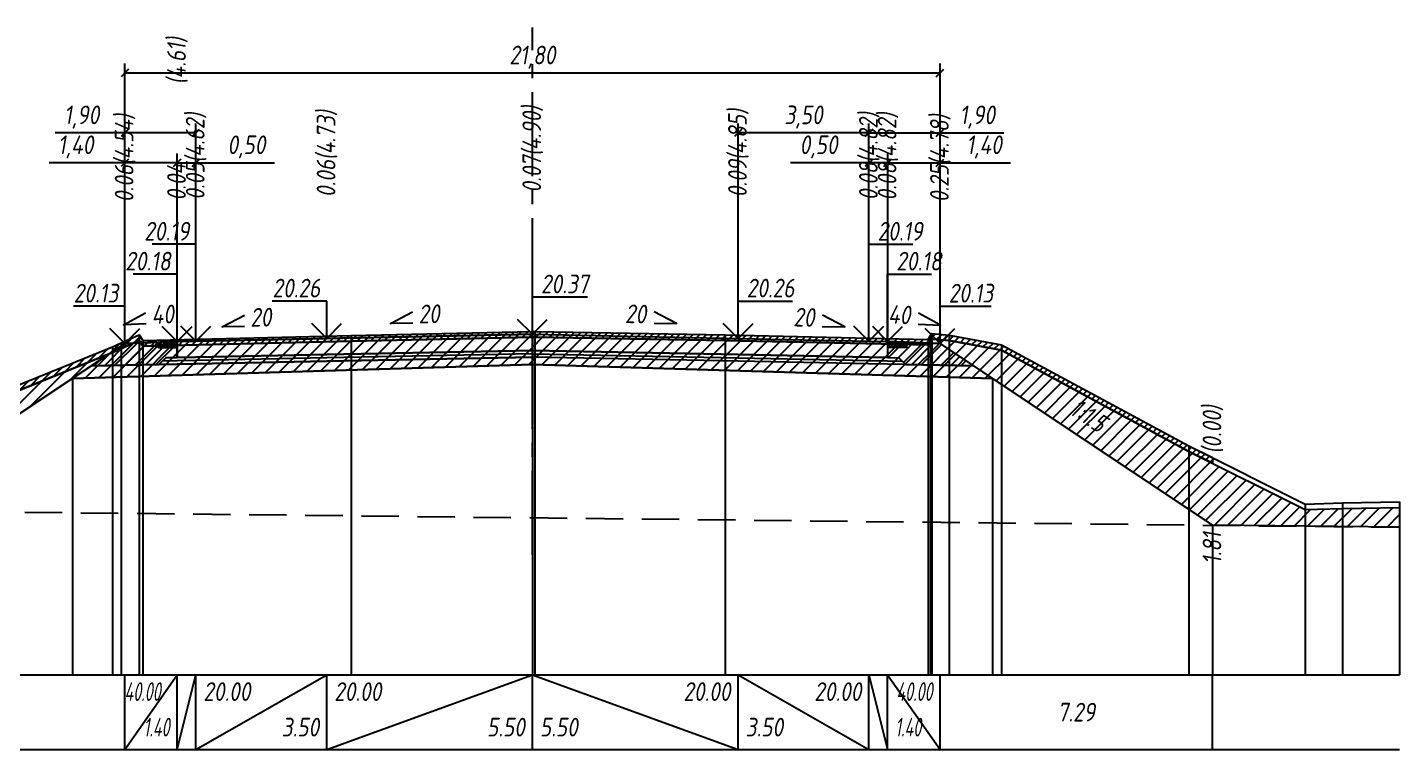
# Model space of a CAD drawing. Extents: x -717 to 1451, y -133302 to 233.
# Drawn here: x 127.4 to 310.9, y -105578 to -105481.4 of the extents above; entities that cross this region are included whole.
import ezdxf
from ezdxf.enums import TextEntityAlignment as Align

# ---------------------------------------------------------------- set-up
doc = ezdxf.new("R2010")
doc.units = 0
doc.linetypes.add('осевая2', pattern=[1.125, 0.75, -0.125, 0.125, -0.125])
doc.linetypes.add('штриховая', pattern=[0.75, 0.5, -0.25])
for name, color, linetype in [('Интерполированный поперечник', 2, 'Continuous'), ('Код_514', 1, 'Continuous'), ('Контур_0', 7, 'Continuous'), ('Контур_2521', 7, 'Continuous'), ('Контур_2564', 7, 'Continuous'), ('Контур_2660', 7, 'Continuous'), ('Контур_2665', 7, 'Continuous'), ('Контур_400', 7, 'Continuous'), ('Контур_508', 7, 'Continuous'), ('Контур_512', 7, 'Continuous'), ('Контур_513', 7, 'Continuous'), ('Контур_818', 7, 'Continuous'), ('Красный поперечник', 1, 'Continuous'), ('Объём_2501', 7, 'Continuous'), ('Объём_2564', 7, 'Continuous'), ('Объём_2650', 7, 'Continuous'), ('Объём_2660', 7, 'Continuous'), ('Объём_2661', 7, 'Continuous'), ('Объём_2665', 7, 'Continuous'), ('Объём_2666', 7, 'Continuous'), ('Объём_2667', 7, 'Continuous'), ('Объём_2668', 7, 'Continuous'), ('Объём_2669', 7, 'Continuous'), ('Объём_2675', 7, 'Continuous'), ('Ось', 1, 'осевая2'), ('Откосы', 7, 'Continuous'), ('Отметки покрытия', 7, 'Continuous'), ('Рабочие отметки', 7, 'Continuous'), ('Рабочие отметки доп.', 7, 'Continuous'), ('Таблица', 7, 'Continuous'), ('Уклоны проезжей части', 7, 'Continuous'), ('Черный поперечник', 3, 'Continuous')]:
    doc.layers.add(name, color=color, linetype=linetype)
for name, color, linetype, true_color in [('Контур_2540', 2, 'Continuous', 0xffff00), ('Контур_2560', 2, 'Continuous', 0xffff00), ('Контур_2561', 7, 'Continuous', 0xff8040), ('Контур_2562', 3, 'Continuous', 0x00ff00), ('Контур_2563', 7, 'Continuous', 0xff8000), ('Контур_2570', 7, 'Continuous', 0x80ff00), ('Контур_2736', 4, 'Continuous', 0x00ffff), ('Контур_2737', 4, 'Continuous', 0x00ffff), ('Контур_2738', 4, 'Continuous', 0x00ffff), ('Контур_2739', 4, 'Continuous', 0x00ffff), ('Контур_2741', 4, 'Continuous', 0x00ffff), ('Контур_2742', 4, 'Continuous', 0x00ffff), ('Контур_2743', 4, 'Continuous', 0x00ffff), ('Контур_2744', 7, 'Continuous', 0xa4ffff), ('Контур_2745', 7, 'Continuous', 0xa4ffff), ('Контур_2747', 4, 'Continuous', 0x00ffff), ('Контур_2748', 4, 'Continuous', 0x00ffff), ('Контур_2749', 4, 'Continuous', 0x00ffff), ('Контур_2750', 4, 'Continuous', 0x00ffff), ('Контур_2751', 4, 'Continuous', 0x00ffff), ('Контур_2752', 4, 'Continuous', 0x00ffff), ('Контур_402', 7, 'Continuous', 0xff6464), ('Контур_703', 4, 'Continuous', 0x00ffff), ('Контур_705', 4, 'Continuous', 0x00ffff), ('Контур_707', 4, 'Continuous', 0x00ffff), ('Контур_720', 131, 'Continuous', 0xaaffff), ('Объём_2500', 7, 'Continuous', 0xc0c0c0), ('Объём_2520', 7, 'Continuous', 0x80ffff), ('Объём_2540', 2, 'Continuous', 0xffff00), ('Объём_2560', 2, 'Continuous', 0xffff00), ('Объём_2561', 7, 'Continuous', 0xff8040), ('Объём_2562', 3, 'Continuous', 0x00ff00), ('Объём_2563', 7, 'Continuous', 0xff8000), ('Объём_2570', 7, 'Continuous', 0x80ff00), ('Объём_2580', 3, 'Continuous', 0x00ff00), ('Объём_2600', 7, 'Continuous', 0x808000)]:
    doc.layers.add(name, color=color, linetype=linetype, true_color=true_color)
doc.styles.get("Standard").update_dxf_attribs({"font": 'txt', "height": 2.5})
doc.styles.add('М', font='romand.shx', dxfattribs={"width": 0.8, "oblique": 10, "height": 2.5})
doc.dimstyles.new('ISO-25', dxfattribs={"dimtxt": 2.5, "dimasz": 2.5, "dimexe": 1.25, "dimexo": 0.625, "dimtad": 1, "dimtxsty": 'Standard', "dimcen": 2.5, "dimadec": 0, "dimazin": 0, "dimtfac": 1, "dimtmove": 0, "dimatfit": 3, "dimfxl": 1, "dimarcsym": 0})

# ---------------------------------------------------------------- blocks, each defined once
blk = doc.blocks.new('_Oblique')
at = {"color": 0, "linetype": 'ByBlock', "lineweight": -2}
blk.add_line((-0.5, -0.5), (0.5, 0.5), dxfattribs=at)
blk = doc.blocks.new('*D2146')
at = {"color": 0, "lineweight": -2, "transparency": 16777216}
for p, q in [((242.44, -105522.87), (242.44, -105498.29)), ((249.44, -105523.15), (249.44, -105498.29)), ((242.44, -105499.54), (249.44, -105499.54)), ((249.44, -105499.54), (258.87, -105499.54))]:
    blk.add_line(p, q, dxfattribs=at)
at = {"layer": 'Defpoints', "color": 0, "transparency": 16777216}
for p in [(249.44, -105499.54), (242.44, -105523.49), (249.44, -105523.77)]:
    blk.add_point(p, dxfattribs=at)
at = {"color": 0, "lineweight": -2, "transparency": 16777216, "rotation": 180}
blk.add_blockref('_Oblique', (242.44, -105499.54), dxfattribs=at)
at = {"color": 0, "lineweight": -2, "transparency": 16777216}
blk.add_blockref('_Oblique', (249.44, -105499.54), dxfattribs=at)
at = {"color": 0, "transparency": 16777216, "insert": (255.33, -105497.43), "char_height": 2.5, "width": 8.75, "attachment_point": 5, "style": 'М'}
blk.add_mtext('1,40', dxfattribs=at)
blk = doc.blocks.new('*D2147')
at = {"color": 0, "lineweight": -2, "transparency": 16777216}
for p, q in [((140.44, -105523.15), (140.44, -105498.29)), ((147.44, -105522.87), (147.44, -105498.29)), ((140.44, -105499.54), (130.34, -105499.54)), ((147.44, -105499.54), (140.44, -105499.54))]:
    blk.add_line(p, q, dxfattribs=at)
at = {"layer": 'Defpoints', "color": 0, "transparency": 16777216}
for p in [(147.44, -105499.54), (140.44, -105523.77), (147.44, -105523.49)]:
    blk.add_point(p, dxfattribs=at)
at = {"color": 0, "lineweight": -2, "transparency": 16777216, "rotation": 180}
blk.add_blockref('_Oblique', (140.44, -105499.54), dxfattribs=at)
at = {"color": 0, "lineweight": -2, "transparency": 16777216}
blk.add_blockref('_Oblique', (147.44, -105499.54), dxfattribs=at)
at = {"color": 0, "transparency": 16777216, "insert": (133.88, -105497.43), "char_height": 2.5, "width": 8.75, "attachment_point": 5, "style": 'М'}
blk.add_mtext('1,40', dxfattribs=at)
blk = doc.blocks.new('*D2148')
at = {"color": 0, "lineweight": -2, "transparency": 16777216}
for p, q in [((239.94, -105522.82), (239.94, -105498.29)), ((242.44, -105522.87), (242.44, -105498.29)), ((239.94, -105499.54), (229.45, -105499.54)), ((242.44, -105499.54), (239.94, -105499.54))]:
    blk.add_line(p, q, dxfattribs=at)
at = {"layer": 'Defpoints', "color": 0, "transparency": 16777216}
for p in [(242.44, -105499.54), (239.94, -105523.44), (242.44, -105523.49)]:
    blk.add_point(p, dxfattribs=at)
at = {"color": 0, "lineweight": -2, "transparency": 16777216, "rotation": 180}
blk.add_blockref('_Oblique', (239.94, -105499.54), dxfattribs=at)
at = {"color": 0, "lineweight": -2, "transparency": 16777216}
blk.add_blockref('_Oblique', (242.44, -105499.54), dxfattribs=at)
at = {"color": 0, "transparency": 16777216, "insert": (233.21, -105497.43), "char_height": 2.5, "width": 9.1667, "attachment_point": 5, "style": 'М'}
blk.add_mtext('0,50', dxfattribs=at)
blk = doc.blocks.new('*D2149')
at = {"color": 0, "lineweight": -2, "transparency": 16777216}
for p, q in [((147.44, -105522.87), (147.44, -105498.29)), ((149.94, -105522.82), (149.94, -105498.29)), ((147.44, -105499.54), (149.94, -105499.54)), ((149.94, -105499.54), (160.47, -105499.54))]:
    blk.add_line(p, q, dxfattribs=at)
at = {"layer": 'Defpoints', "color": 0, "transparency": 16777216}
for p in [(149.94, -105499.54), (147.44, -105523.49), (149.94, -105523.44)]:
    blk.add_point(p, dxfattribs=at)
at = {"color": 0, "lineweight": -2, "transparency": 16777216, "rotation": 180}
blk.add_blockref('_Oblique', (147.44, -105499.54), dxfattribs=at)
at = {"color": 0, "lineweight": -2, "transparency": 16777216}
blk.add_blockref('_Oblique', (149.94, -105499.54), dxfattribs=at)
at = {"color": 0, "transparency": 16777216, "insert": (156.71, -105497.43), "char_height": 2.5, "width": 9.1667, "attachment_point": 5, "style": 'М'}
blk.add_mtext('0,50', dxfattribs=at)
blk = doc.blocks.new('*D2150')
at = {"color": 0, "lineweight": -2, "transparency": 16777216}
for p, q in [((222.44, -105522.47), (222.44, -105494.29)), ((239.94, -105522.82), (239.94, -105494.29)), ((239.94, -105495.54), (222.44, -105495.54))]:
    blk.add_line(p, q, dxfattribs=at)
at = {"layer": 'Defpoints', "color": 0, "transparency": 16777216}
for p in [(222.44, -105495.54), (222.44, -105523.09), (239.94, -105523.44)]:
    blk.add_point(p, dxfattribs=at)
at = {"color": 0, "lineweight": -2, "transparency": 16777216, "rotation": 180}
blk.add_blockref('_Oblique', (222.44, -105495.54), dxfattribs=at)
at = {"color": 0, "lineweight": -2, "transparency": 16777216}
blk.add_blockref('_Oblique', (239.94, -105495.54), dxfattribs=at)
at = {"color": 0, "transparency": 16777216, "insert": (231.19, -105493.43), "char_height": 2.5, "width": 9.5833, "attachment_point": 5, "style": 'М'}
blk.add_mtext('3,50', dxfattribs=at)
blk = doc.blocks.new('*D2151')
at = {"color": 0, "lineweight": -2, "transparency": 16777216}
for p, q in [((239.94, -105522.82), (239.94, -105494.29)), ((249.44, -105523.15), (249.44, -105494.29)), ((239.94, -105495.54), (249.44, -105495.54)), ((249.44, -105495.54), (257.97, -105495.54))]:
    blk.add_line(p, q, dxfattribs=at)
at = {"layer": 'Defpoints', "color": 0, "transparency": 16777216}
for p in [(239.94, -105495.54), (239.94, -105523.44), (249.44, -105523.77)]:
    blk.add_point(p, dxfattribs=at)
at = {"color": 0, "lineweight": -2, "transparency": 16777216, "rotation": 180}
blk.add_blockref('_Oblique', (239.94, -105495.54), dxfattribs=at)
at = {"color": 0, "lineweight": -2, "transparency": 16777216}
blk.add_blockref('_Oblique', (249.44, -105495.54), dxfattribs=at)
at = {"color": 0, "transparency": 16777216, "insert": (254.43, -105493.43), "char_height": 2.5, "width": 8.75, "attachment_point": 5, "style": 'М'}
blk.add_mtext('1,90', dxfattribs=at)
blk = doc.blocks.new('*D2152')
at = {"color": 0, "lineweight": -2, "transparency": 16777216}
for p, q in [((140.44, -105523.15), (140.44, -105494.29)), ((149.94, -105522.82), (149.94, -105494.29)), ((140.44, -105495.54), (131.14, -105495.54)), ((149.94, -105495.54), (140.44, -105495.54))]:
    blk.add_line(p, q, dxfattribs=at)
at = {"layer": 'Defpoints', "color": 0, "transparency": 16777216}
for p in [(149.94, -105495.54), (140.44, -105523.77), (149.94, -105523.44)]:
    blk.add_point(p, dxfattribs=at)
at = {"color": 0, "lineweight": -2, "transparency": 16777216, "rotation": 180}
blk.add_blockref('_Oblique', (140.44, -105495.54), dxfattribs=at)
at = {"color": 0, "lineweight": -2, "transparency": 16777216}
blk.add_blockref('_Oblique', (149.94, -105495.54), dxfattribs=at)
at = {"color": 0, "transparency": 16777216, "insert": (134.68, -105493.43), "char_height": 2.5, "width": 8.75, "attachment_point": 5, "style": 'М'}
blk.add_mtext('1,90', dxfattribs=at)
blk = doc.blocks.new('*D2153')
at = {"color": 0, "lineweight": -2, "transparency": 16777216}
for p, q in [((140.44, -105523.15), (140.44, -105486.29)), ((249.44, -105523.15), (249.44, -105486.29)), ((140.44, -105487.54), (249.44, -105487.54))]:
    blk.add_line(p, q, dxfattribs=at)
at = {"layer": 'Defpoints', "color": 0, "transparency": 16777216}
for p in [(249.44, -105487.54), (140.44, -105523.77), (249.44, -105523.77)]:
    blk.add_point(p, dxfattribs=at)
at = {"color": 0, "lineweight": -2, "transparency": 16777216, "rotation": 180}
blk.add_blockref('_Oblique', (140.44, -105487.54), dxfattribs=at)
at = {"color": 0, "lineweight": -2, "transparency": 16777216}
blk.add_blockref('_Oblique', (249.44, -105487.54), dxfattribs=at)
at = {"color": 0, "transparency": 16777216, "insert": (194.94, -105485.43), "char_height": 2.5, "width": 11.25, "attachment_point": 5, "style": 'М'}
blk.add_mtext('21,80', dxfattribs=at)

msp = doc.modelspace()

# ---------------------------------------------------------------- hatches: boundary and pattern name
h = msp.add_hatch()
h.set_pattern_fill('ANSI37', color=256, scale=0.1)
h.set_pattern_definition([(45, (146.18697, -105523.72797), (-0.22451, 0.22451), []), (135, (146.18697, -105523.72797), (-0.22451, -0.22451), [])])
h.paths.add_polyline_path([(144.937, -105523.528), (144.937, -105524.231), (147.437, -105524.231), (147.437, -105523.428), (146.187, -105523.728)])
h = msp.add_hatch()
h.set_pattern_fill('ANSI37', color=256, scale=0.1)
h.set_pattern_definition([(45, (243.687, -105523.67793), (-0.22451, 0.22451), []), (135, (243.687, -105523.67793), (-0.22451, -0.22451), [])])
h.paths.add_polyline_path([(242.437, -105523.428), (242.437, -105524.181), (244.942, -105524.181), (244.937, -105523.528), (243.687, -105523.678)])
at = {"layer": 'Объём_2563'}
h = msp.add_hatch(dxfattribs=at)
h.set_pattern_fill('ANSI31', color=256, scale=0.3)
h.paths.add_polyline_path([(145.937, -105525.608), (147.437, -105525.578), (147.437, -105524.231), (144.937, -105524.231), (144.937, -105523.528), (140.437, -105523.708), (135.937, -105526.708), (145.019, -105526.526)])
h = msp.add_hatch(dxfattribs=at)
h.set_pattern_fill('ANSI31', color=256, scale=0.3)
h.paths.add_polyline_path([(243.937, -105525.608), (244.855, -105526.526), (253.937, -105526.708), (249.437, -105523.708), (244.937, -105523.528), (244.942, -105524.181), (242.437, -105524.181), (242.437, -105525.578)])
at = {"layer": 'Объём_2570'}
h = msp.add_hatch(dxfattribs=at)
h.set_pattern_fill('ANSI31', color=256, scale=0.2)
h.paths.add_polyline_path([(194.937, -105522.857), (170.703, -105523.382), (142.855, -105524.071), (142.355, -105523.321), (138.786, -105524.894), (123.705, -105531.01), (105, -105541.272), (105, -105540.522), (123.705, -105530.26), (138.786, -105524.144), (142.355, -105522.571), (142.855, -105523.321), (170.703, -105522.632), (194.937, -105522.107)])
h = msp.add_hatch(dxfattribs=at)
h.set_pattern_fill('ANSI31', color=256, scale=0.2)
h.paths.add_polyline_path([(285.875, -105539.722), (282.697, -105538.128), (257.645, -105524.614), (250.643, -105523.322), (248.348, -105523.135), (247.848, -105523.902), (220.726, -105523.316), (195.279, -105522.85), (194.937, -105522.857), (194.937, -105522.107), (195.279, -105522.1), (220.726, -105522.566), (247.848, -105523.152), (248.348, -105522.385), (250.643, -105522.572), (257.645, -105523.864), (282.697, -105537.378), (285.875, -105538.972)])
at = {"layer": 'Объём_2600'}
h = msp.add_hatch(dxfattribs=at)
h.set_pattern_fill('ANSI31', color=6, scale=0.4)
h.paths.add_polyline_path([(133.44, -105528.373), (106.96, -105546.026), (99.423, -105545.943), (100.454, -105544.315), (101.372, -105543.263), (123.705, -105531.01), (138.786, -105524.894), (142.355, -105523.321), (142.855, -105524.071), (170.703, -105523.382), (194.937, -105522.857), (194.937, -105526.528)])
h = msp.add_hatch(dxfattribs=at)
h.set_pattern_fill('ANSI31', color=6, scale=0.4)
h.paths.add_polyline_path([(310.875, -105548.276), (285.875, -105548), (256.434, -105528.373), (194.937, -105526.528), (194.937, -105522.857), (195.279, -105522.85), (220.726, -105523.316), (247.848, -105523.902), (248.348, -105523.135), (250.643, -105523.322), (257.645, -105524.614), (282.697, -105538.128), (298.244, -105545.924), (303.251, -105545.781), (310.875, -105545.627)])

# ---------------------------------------------------------------- linework, layer by layer
for points in [[(144.937, -105523.528), (144.937, -105524.231), (147.437, -105524.231), (147.437, -105523.428), (146.187, -105523.728), (144.937, -105523.528)], [(242.437, -105523.428), (242.437, -105524.181), (244.942, -105524.181), (244.937, -105523.528), (243.687, -105523.678), (242.437, -105523.428)]]:
    msp.add_lwpolyline(points)
at = {"layer": 'Интерполированный поперечник', "linetype": 'штриховая', "ltscale": 10, "flags": 128}
msp.add_lwpolyline([(97.084, -105545.917), (310.875, -105548.276)], dxfattribs=at)
at = {"layer": 'Код_514'}
for p, q in [((140.437, -105578), (140.437, -105568)), ((140.437, -105578), (147.437, -105568)), ((147.437, -105578), (147.437, -105568)), ((147.437, -105578), (149.937, -105568)), ((149.937, -105578), (149.937, -105568)), ((149.937, -105578), (167.437, -105568)), ((167.437, -105578), (167.437, -105568)), ((167.437, -105578), (194.937, -105568)), ((194.937, -105578), (194.937, -105568)), ((194.937, -105568), (222.437, -105578)), ((222.437, -105578), (222.437, -105568)), ((222.437, -105568), (239.937, -105578)), ((239.937, -105578), (239.937, -105568)), ((239.937, -105568), (242.437, -105578)), ((242.437, -105578), (242.437, -105568)), ((242.437, -105568), (249.437, -105578)), ((249.437, -105578), (249.437, -105568)), ((285.875, -105578), (285.875, -105568))]:
    msp.add_line(p, q, dxfattribs=at)
at = {"layer": 'Контур_0', "flags": 128}
for points in [[(140.437, -105523.708), (106.96, -105546.026), (106.96, -105546.026), (106.96, -105546.026), (106.96, -105546.026), (106.96, -105546.026), (106.96, -105546.026), (106.96, -105546.026), (106.96, -105546.026), (106.96, -105546.026), (106.96, -105546.026), (106.96, -105546.026), (106.96, -105546.026), (106.96, -105546.026), (106.96, -105546.026), (105.996, -105546.668)], [(140.437, -105523.708), (106.96, -105546.026)], [(140.437, -105523.708), (140.437, -105523.708)], [(194.937, -105522.478), (167.437, -105523.028), (149.937, -105523.378), (149.937, -105523.378), (149.937, -105523.378), (149.937, -105523.378), (149.937, -105523.378), (147.437, -105523.428), (147.437, -105525.578), (149.937, -105525.528), (149.937, -105525.528), (149.937, -105525.528), (149.937, -105525.528), (149.937, -105525.528), (149.937, -105525.528), (167.437, -105525.178), (194.937, -105524.628), (194.937, -105522.478)], [(194.937, -105522.478), (222.437, -105523.028), (239.937, -105523.378), (239.937, -105523.378), (239.937, -105523.378), (239.937, -105523.378), (239.937, -105523.378), (239.937, -105523.378), (242.437, -105523.428), (242.437, -105525.578), (239.937, -105525.528), (239.937, -105525.528), (239.937, -105525.528), (239.937, -105525.528), (239.937, -105525.528), (239.937, -105525.528), (222.437, -105525.178), (194.937, -105524.628), (194.937, -105522.478)], [(249.437, -105523.708), (249.437, -105523.708)], [(249.437, -105523.708), (285.875, -105548), (285.875, -105548), (285.875, -105548), (285.875, -105548), (285.875, -105548), (285.875, -105548), (285.875, -105548), (285.875, -105548), (285.875, -105548), (285.875, -105548), (285.875, -105548), (285.875, -105548), (285.875, -105548), (285.875, -105548), (285.875, -105548)], [(249.437, -105523.708), (285.875, -105548), (285.875, -105548), (285.875, -105548), (285.875, -105548), (285.875, -105548), (285.875, -105548), (285.875, -105548), (285.875, -105548), (285.875, -105548), (285.875, -105548), (285.875, -105548), (285.875, -105548), (285.875, -105548), (285.875, -105548), (285.875, -105548), (285.875, -105548), (285.875, -105548), (285.875, -105548), (285.875, -105548), (285.875, -105548), (285.875, -105548), (285.875, -105548), (285.875, -105548), (285.875, -105548), (285.875, -105548), (285.875, -105548), (285.875, -105548), (285.875, -105548), (285.875, -105548)], [(135.937, -105526.708), (145.019, -105526.526), (145.937, -105525.608), (147.437, -105525.578)], [(194.937, -105524.628), (167.437, -105525.178), (149.937, -105525.528), (149.937, -105525.528), (149.937, -105525.528), (149.937, -105525.528), (149.937, -105525.528), (149.937, -105525.528), (147.437, -105525.578), (145.937, -105525.608), (145.019, -105526.526), (147.437, -105526.478), (149.937, -105526.428), (149.937, -105526.428), (149.937, -105526.428), (149.937, -105526.428), (149.937, -105526.428), (149.937, -105526.428), (167.437, -105526.078), (194.937, -105525.528), (194.937, -105524.628)], [(194.937, -105524.628), (222.437, -105525.178), (239.937, -105525.528), (239.937, -105525.528), (239.937, -105525.528), (239.937, -105525.528), (239.937, -105525.528), (239.937, -105525.528), (242.437, -105525.578), (243.937, -105525.608), (244.855, -105526.526), (242.437, -105526.478), (239.937, -105526.428), (239.937, -105526.428), (239.937, -105526.428), (239.937, -105526.428), (239.937, -105526.428), (239.937, -105526.428), (222.437, -105526.078), (194.937, -105525.528), (194.937, -105524.628)], [(242.437, -105525.578), (243.937, -105525.608), (244.855, -105526.526), (253.937, -105526.708)]]:
    msp.add_lwpolyline(points, dxfattribs=at)
at = {"layer": 'Контур_2521', "color": 250, "flags": 128}
for points in [[(194.937, -105525.078), (167.437, -105525.628), (149.937, -105525.978), (149.937, -105525.978), (149.937, -105525.978), (149.937, -105525.978), (149.937, -105525.978), (149.937, -105525.978), (147.437, -105526.028), (145.478, -105526.067)], [(194.937, -105525.078), (222.437, -105525.628), (239.937, -105525.978), (239.937, -105525.978), (239.937, -105525.978), (239.937, -105525.978), (239.937, -105525.978), (239.937, -105525.978), (242.437, -105526.028), (244.396, -105526.067)]]:
    msp.add_lwpolyline(points, dxfattribs=at)
at = {"layer": 'Контур_2540', "flags": 128}
for points in [[(167.437, -105526.078), (149.937, -105526.428), (147.437, -105526.478), (145.019, -105526.526), (135.937, -105526.708), (133.44, -105528.373), (194.937, -105526.528), (194.937, -105525.528), (167.437, -105526.078)], [(194.937, -105526.528), (256.434, -105528.373), (253.937, -105526.708), (244.855, -105526.526), (242.437, -105526.478), (239.937, -105526.428), (222.437, -105526.078), (194.937, -105525.528), (194.937, -105526.528)]]:
    msp.add_lwpolyline(points, dxfattribs=at)
at = {"layer": 'Контур_2560', "flags": 128}
for points in [[(140.437, -105523.708), (140.437, -105523.708), (140.437, -105523.708), (147.437, -105523.428)], [(242.437, -105523.428), (249.437, -105523.708), (249.437, -105523.708), (249.437, -105523.708)]]:
    msp.add_lwpolyline(points, dxfattribs=at)
at = {"layer": 'Контур_2561', "flags": 128}
for points in [[(147.437, -105523.428), (147.437, -105523.428), (140.437, -105523.708), (140.437, -105523.708), (147.437, -105523.428)], [(242.437, -105523.428), (242.437, -105523.428), (249.437, -105523.708), (249.437, -105523.708), (242.437, -105523.428)]]:
    msp.add_lwpolyline(points, dxfattribs=at)
at = {"layer": 'Контур_2562', "flags": 128}
for points in [[(140.437, -105523.708), (140.437, -105523.708), (140.437, -105523.708), (140.437, -105523.708), (140.437, -105523.708)], [(249.437, -105523.708), (249.437, -105523.708), (249.437, -105523.708), (249.437, -105523.708), (249.437, -105523.708)]]:
    msp.add_lwpolyline(points, dxfattribs=at)
at = {"layer": 'Контур_2563', "flags": 128}
for points in [[(145.937, -105525.608), (147.437, -105525.578), (147.437, -105523.428), (140.437, -105523.708), (135.937, -105526.708), (145.019, -105526.526), (145.937, -105525.608)], [(243.937, -105525.608), (244.855, -105526.526), (253.937, -105526.708), (249.437, -105523.708), (242.437, -105523.428), (242.437, -105525.578), (243.937, -105525.608)]]:
    msp.add_lwpolyline(points, dxfattribs=at)
at = {"layer": 'Контур_2564', "flags": 128}
for points in [[(140.437, -105523.708), (147.437, -105523.428)], [(242.437, -105523.428), (249.437, -105523.708)]]:
    msp.add_lwpolyline(points, dxfattribs=at)
at = {"layer": 'Контур_2570', "flags": 128}
msp.add_lwpolyline([(123.705, -105531.01), (138.786, -105524.894), (139.973, -105524.366), (142.355, -105523.321), (142.855, -105524.071), (170.703, -105523.382), (194.937, -105522.857), (195.279, -105522.85), (220.726, -105523.316), (247.848, -105523.902), (248.177, -105523.391), (248.348, -105523.135), (250.643, -105523.322), (257.645, -105524.614), (282.697, -105538.128), (298.244, -105545.924), (298.244, -105545.924), (303.251, -105545.781), (310.875, -105545.646)], dxfattribs=at)
at = {"layer": 'Контур_2660', "flags": 128}
for points in [[(133.44, -105528.373), (194.937, -105526.528)], [(194.937, -105526.528), (256.434, -105528.373)]]:
    msp.add_lwpolyline(points, dxfattribs=at)
at = {"layer": 'Контур_2665', "flags": 128}
for points in [[(140.437, -105523.708), (140.437, -105523.708)], [(249.437, -105523.708), (249.437, -105523.708)]]:
    msp.add_lwpolyline(points, dxfattribs=at)
at = {"layer": 'Контур_2736', "flags": 128}
for points in [[(140.437, -105523.708), (106.96, -105546.026)], [(249.437, -105523.708), (285.875, -105548)]]:
    msp.add_lwpolyline(points, dxfattribs=at)
at = {"layer": 'Контур_2737', "flags": 128}
msp.add_lwpolyline([(285.875, -105548), (285.875, -105548)], dxfattribs=at)
at = {"layer": 'Контур_2738', "flags": 128}
msp.add_lwpolyline([(285.875, -105548), (285.875, -105548)], dxfattribs=at)
at = {"layer": 'Контур_2739', "flags": 128}
msp.add_lwpolyline([(285.875, -105548), (285.875, -105548)], dxfattribs=at)
at = {"layer": 'Контур_2741', "flags": 128}
msp.add_lwpolyline([(285.875, -105548), (285.875, -105548)], dxfattribs=at)
at = {"layer": 'Контур_2742', "flags": 128}
msp.add_lwpolyline([(285.875, -105548), (285.875, -105548)], dxfattribs=at)
at = {"layer": 'Контур_2743', "flags": 128}
msp.add_lwpolyline([(285.875, -105548), (285.875, -105548)], dxfattribs=at)
at = {"layer": 'Контур_2744', "flags": 128}
msp.add_lwpolyline([(285.875, -105548), (285.875, -105548)], dxfattribs=at)
msp.add_lwpolyline([(285.875, -105548), (285.875, -105548)], dxfattribs=at)
msp.add_lwpolyline([(285.875, -105548), (285.875, -105548)], dxfattribs=at)
msp.add_lwpolyline([(285.875, -105548), (285.875, -105548)], dxfattribs=at)
msp.add_lwpolyline([(285.875, -105548), (285.875, -105548)], dxfattribs=at)
msp.add_lwpolyline([(285.875, -105548), (285.875, -105548)], dxfattribs=at)
at = {"layer": 'Контур_2745', "flags": 128}
msp.add_lwpolyline([(285.875, -105548), (285.875, -105548)], dxfattribs=at)
msp.add_lwpolyline([(285.875, -105548), (285.875, -105548)], dxfattribs=at)
msp.add_lwpolyline([(285.875, -105548), (285.875, -105548)], dxfattribs=at)
msp.add_lwpolyline([(285.875, -105548), (285.875, -105548)], dxfattribs=at)
msp.add_lwpolyline([(285.875, -105548), (285.875, -105548)], dxfattribs=at)
msp.add_lwpolyline([(285.875, -105548), (285.875, -105548)], dxfattribs=at)
at = {"layer": 'Контур_2747', "flags": 128}
msp.add_lwpolyline([(285.875, -105548), (285.875, -105548)], dxfattribs=at)
at = {"layer": 'Контур_2748', "flags": 128}
msp.add_lwpolyline([(285.875, -105548), (285.875, -105548)], dxfattribs=at)
at = {"layer": 'Контур_2749', "flags": 128}
msp.add_lwpolyline([(285.875, -105548), (285.875, -105548)], dxfattribs=at)
at = {"layer": 'Контур_2750', "flags": 128}
msp.add_lwpolyline([(285.875, -105548), (285.875, -105548)], dxfattribs=at)
at = {"layer": 'Контур_2751', "flags": 128}
msp.add_lwpolyline([(285.875, -105548), (285.875, -105548)], dxfattribs=at)
at = {"layer": 'Контур_2752', "flags": 128}
msp.add_lwpolyline([(285.875, -105548), (285.875, -105548)], dxfattribs=at)
at = {"layer": 'Контур_400', "flags": 128}
for points in [[(147.437, -105523.428), (149.937, -105523.378), (149.937, -105523.378), (149.937, -105523.378), (149.937, -105523.378), (149.937, -105523.378), (149.937, -105523.378), (167.437, -105523.028), (194.937, -105522.478)], [(194.937, -105522.478), (222.437, -105523.028), (239.937, -105523.378), (239.937, -105523.378), (239.937, -105523.378), (239.937, -105523.378), (239.937, -105523.378), (239.937, -105523.378), (242.437, -105523.428)]]:
    msp.add_lwpolyline(points, dxfattribs=at)
at = {"layer": 'Контур_402', "flags": 128}
msp.add_lwpolyline([(133.44, -105528.373), (194.937, -105526.528), (256.434, -105528.373)], dxfattribs=at)
at = {"layer": 'Контур_508', "flags": 128}
msp.add_lwpolyline([(105, -105547.206), (105.996, -105547.87), (106.96, -105547.228), (106.96, -105546.026), (133.44, -105528.373), (194.937, -105526.528), (256.434, -105528.373), (285.875, -105548)], dxfattribs=at)
at = {"layer": 'Контур_512', "flags": 128}
msp.add_lwpolyline([(105, -105547.206), (105.996, -105547.87), (106.96, -105547.228), (106.96, -105546.026), (133.44, -105528.373), (194.937, -105526.528), (256.434, -105528.373), (285.875, -105548)], dxfattribs=at)
at = {"layer": 'Контур_513', "flags": 128}
msp.add_lwpolyline([(105, -105547.206), (105.996, -105547.87), (106.96, -105547.228), (106.96, -105546.026), (133.44, -105528.373), (194.937, -105526.528), (256.434, -105528.373), (285.875, -105548)], dxfattribs=at)
at = {"layer": 'Контур_703', "flags": 128}
for points in [[(140.437, -105523.708), (106.96, -105546.026)], [(249.437, -105523.708), (285.875, -105548)], [(285.875, -105548), (285.875, -105548)]]:
    msp.add_lwpolyline(points, dxfattribs=at)
at = {"layer": 'Контур_705', "flags": 128}
msp.add_lwpolyline([(285.875, -105548), (285.875, -105548)], dxfattribs=at)
at = {"layer": 'Контур_707', "flags": 128}
msp.add_lwpolyline([(285.875, -105548), (285.875, -105548)], dxfattribs=at)
at = {"layer": 'Контур_720', "flags": 128}
msp.add_lwpolyline([(285.875, -105548), (285.875, -105548)], dxfattribs=at)
at = {"layer": 'Контур_818', "flags": 128}
msp.add_lwpolyline([(105, -105541.272), (123.705, -105531.01), (138.786, -105524.894), (139.973, -105524.366), (142.355, -105523.321), (142.855, -105524.071), (170.703, -105523.382), (194.937, -105522.857), (195.279, -105522.85), (220.726, -105523.316), (247.848, -105523.902), (248.177, -105523.391), (248.348, -105523.135), (250.643, -105523.322), (257.645, -105524.614), (282.697, -105538.128), (285.875, -105539.722)], dxfattribs=at)
at = {"layer": 'Красный поперечник'}
for p, q in [((105.996, -105546.668), (140.437, -105523.708)), ((140.437, -105523.708), (147.437, -105523.428)), ((147.437, -105523.428), (149.937, -105523.378)), ((149.937, -105523.378), (167.437, -105523.028)), ((167.437, -105523.028), (194.937, -105522.478)), ((194.937, -105522.478), (222.437, -105523.028)), ((222.437, -105523.028), (239.937, -105523.378)), ((239.937, -105523.378), (242.437, -105523.428)), ((242.437, -105523.428), (249.437, -105523.708)), ((249.437, -105523.708), (285.875, -105548)), ((194.937, -105526.528), (194.937, -105568)), ((133.44, -105528.373), (133.44, -105568)), ((256.434, -105528.373), (256.434, -105568)), ((285.875, -105548), (285.875, -105568))]:
    msp.add_line(p, q, dxfattribs=at)
at = {"layer": 'Объём_2500', "flags": 128}
for points in [[(194.937, -105522.478), (167.437, -105523.028), (149.937, -105523.378), (149.937, -105523.378), (149.937, -105523.378), (149.937, -105523.378), (149.937, -105523.378), (147.437, -105523.428), (147.437, -105525.578), (149.937, -105525.528), (149.937, -105525.528), (149.937, -105525.528), (149.937, -105525.528), (149.937, -105525.528), (149.937, -105525.528), (167.437, -105525.178), (194.937, -105524.628), (194.937, -105522.478)], [(194.937, -105522.478), (222.437, -105523.028), (239.937, -105523.378), (239.937, -105523.378), (239.937, -105523.378), (239.937, -105523.378), (239.937, -105523.378), (239.937, -105523.378), (242.437, -105523.428), (242.437, -105525.578), (239.937, -105525.528), (239.937, -105525.528), (239.937, -105525.528), (239.937, -105525.528), (239.937, -105525.528), (239.937, -105525.528), (222.437, -105525.178), (194.937, -105524.628), (194.937, -105522.478)]]:
    msp.add_lwpolyline(points, dxfattribs=at)
at = {"layer": 'Объём_2501', "flags": 128}
for points in [[(147.437, -105523.428), (149.937, -105523.378), (149.937, -105523.378), (149.937, -105523.378), (149.937, -105523.378), (149.937, -105523.378), (149.937, -105523.378), (167.437, -105523.028), (194.937, -105522.478)], [(194.937, -105522.478), (222.437, -105523.028), (239.937, -105523.378), (239.937, -105523.378), (239.937, -105523.378), (239.937, -105523.378), (239.937, -105523.378), (239.937, -105523.378), (242.437, -105523.428)]]:
    msp.add_lwpolyline(points, dxfattribs=at)
at = {"layer": 'Объём_2520', "color": 250, "flags": 128}
for points in [[(194.937, -105524.628), (167.437, -105525.178), (149.937, -105525.528), (149.937, -105525.528), (149.937, -105525.528), (149.937, -105525.528), (149.937, -105525.528), (149.937, -105525.528), (147.437, -105525.578), (145.937, -105525.608), (145.019, -105526.526), (147.437, -105526.478), (149.937, -105526.428), (149.937, -105526.428), (149.937, -105526.428), (149.937, -105526.428), (149.937, -105526.428), (149.937, -105526.428), (167.437, -105526.078), (194.937, -105525.528), (194.937, -105524.628)], [(194.937, -105524.628), (222.437, -105525.178), (239.937, -105525.528), (239.937, -105525.528), (239.937, -105525.528), (239.937, -105525.528), (239.937, -105525.528), (239.937, -105525.528), (242.437, -105525.578), (243.937, -105525.608), (244.855, -105526.526), (242.437, -105526.478), (239.937, -105526.428), (239.937, -105526.428), (239.937, -105526.428), (239.937, -105526.428), (239.937, -105526.428), (239.937, -105526.428), (222.437, -105526.078), (194.937, -105525.528), (194.937, -105524.628)]]:
    msp.add_lwpolyline(points, dxfattribs=at)
at = {"layer": 'Объём_2540', "flags": 128}
for points in [[(167.437, -105526.078), (149.937, -105526.428), (147.437, -105526.478), (145.019, -105526.526), (135.937, -105526.708), (133.44, -105528.373), (194.937, -105526.528), (194.937, -105525.528), (167.437, -105526.078)], [(194.937, -105526.528), (256.434, -105528.373), (253.937, -105526.708), (244.855, -105526.526), (242.437, -105526.478), (239.937, -105526.428), (222.437, -105526.078), (194.937, -105525.528), (194.937, -105526.528)]]:
    msp.add_lwpolyline(points, dxfattribs=at)
at = {"layer": 'Объём_2560', "flags": 128}
for points in [[(140.437, -105523.708), (140.437, -105523.708), (140.437, -105523.708), (147.437, -105523.428)], [(242.437, -105523.428), (249.437, -105523.708), (249.437, -105523.708), (249.437, -105523.708)]]:
    msp.add_lwpolyline(points, dxfattribs=at)
at = {"layer": 'Объём_2561', "flags": 128}
for points in [[(147.437, -105523.428), (147.437, -105523.428), (140.437, -105523.708), (140.437, -105523.708), (147.437, -105523.428)], [(242.437, -105523.428), (242.437, -105523.428), (249.437, -105523.708), (249.437, -105523.708), (242.437, -105523.428)]]:
    msp.add_lwpolyline(points, dxfattribs=at)
at = {"layer": 'Объём_2562', "flags": 128}
for points in [[(140.437, -105523.708), (140.437, -105523.708), (140.437, -105523.708), (140.437, -105523.708), (140.437, -105523.708)], [(249.437, -105523.708), (249.437, -105523.708), (249.437, -105523.708), (249.437, -105523.708), (249.437, -105523.708)]]:
    msp.add_lwpolyline(points, dxfattribs=at)
at = {"layer": 'Объём_2563', "color": 250, "flags": 128}
for points in [[(145.937, -105525.608), (147.437, -105525.578), (147.437, -105524.231), (144.937, -105524.231), (144.937, -105523.528), (140.437, -105523.708), (135.937, -105526.708), (145.019, -105526.526), (145.937, -105525.608)], [(243.937, -105525.608), (244.855, -105526.526), (253.937, -105526.708), (249.437, -105523.708), (244.937, -105523.528), (244.942, -105524.181), (242.437, -105524.181), (242.437, -105525.578), (243.937, -105525.608)]]:
    msp.add_lwpolyline(points, dxfattribs=at)
at = {"layer": 'Объём_2564', "flags": 128}
for points in [[(140.437, -105523.708), (147.437, -105523.428)], [(242.437, -105523.428), (249.437, -105523.708)]]:
    msp.add_lwpolyline(points, dxfattribs=at)
at = {"layer": 'Объём_2570', "flags": 128}
for points in [[(194.937, -105522.857), (170.703, -105523.382), (142.855, -105524.071), (142.355, -105523.321), (138.786, -105524.894), (123.705, -105531.01), (105, -105541.272), (105, -105540.522), (123.705, -105530.26), (138.786, -105524.144), (142.355, -105522.571), (142.855, -105523.321), (170.703, -105522.632), (194.937, -105522.107), (194.937, -105522.857), (194.937, -105522.857)], [(285.875, -105539.722), (282.697, -105538.128), (257.645, -105524.614), (250.643, -105523.322), (248.348, -105523.135), (247.848, -105523.902), (220.726, -105523.316), (195.279, -105522.85), (194.937, -105522.857), (194.937, -105522.107), (195.279, -105522.1), (220.726, -105522.566), (247.848, -105523.152), (248.348, -105522.385), (250.643, -105522.572), (257.645, -105523.864), (282.697, -105537.378), (285.875, -105538.972), (285.875, -105539.722), (285.875, -105539.722)]]:
    msp.add_lwpolyline(points, dxfattribs=at)
at = {"layer": 'Объём_2580', "flags": 128}
for points in [[(140.437, -105523.708), (140.437, -105523.708)], [(249.437, -105523.708), (249.437, -105523.708)]]:
    msp.add_lwpolyline(points, dxfattribs=at)
at = {"layer": 'Объём_2650', "color": 6, "flags": 128}
for points in [[(133.44, -105528.373), (106.96, -105546.026), (99.423, -105545.943), (100.454, -105544.315), (101.372, -105543.263), (123.705, -105531.01), (138.786, -105524.894), (142.355, -105523.321), (142.855, -105524.071), (170.703, -105523.382), (194.937, -105522.857), (194.937, -105526.528), (133.44, -105528.373), (133.44, -105528.373)], [(310.875, -105548.276), (285.875, -105548), (256.434, -105528.373), (194.937, -105526.528), (194.937, -105522.857), (195.279, -105522.85), (220.726, -105523.316), (247.848, -105523.902), (248.348, -105523.135), (250.643, -105523.322), (257.645, -105524.614), (282.697, -105538.128), (298.244, -105545.924), (303.251, -105545.781), (310.875, -105545.627), (310.875, -105545.627), (310.875, -105548.276), (310.875, -105548.276), (310.875, -105548.276)]]:
    msp.add_lwpolyline(points, dxfattribs=at)
at = {"layer": 'Объём_2660', "flags": 128}
for points in [[(133.44, -105528.373), (194.937, -105526.528)], [(194.937, -105526.528), (256.434, -105528.373)]]:
    msp.add_lwpolyline(points, dxfattribs=at)
at = {"layer": 'Объём_2661', "flags": 128}
for points in [[(140.437, -105523.708), (106.96, -105546.026)], [(249.437, -105523.708), (285.875, -105548)]]:
    msp.add_lwpolyline(points, dxfattribs=at)
at = {"layer": 'Объём_2665', "flags": 128}
for points in [[(140.437, -105523.708), (140.437, -105523.708)], [(249.437, -105523.708), (249.437, -105523.708)]]:
    msp.add_lwpolyline(points, dxfattribs=at)
at = {"layer": 'Объём_2666', "flags": 128}
for points in [[(140.437, -105523.708), (106.96, -105546.026)], [(249.437, -105523.708), (285.875, -105548)]]:
    msp.add_lwpolyline(points, dxfattribs=at)
at = {"layer": 'Объём_2667', "flags": 128}
msp.add_lwpolyline([(285.875, -105548), (285.875, -105548)], dxfattribs=at)
msp.add_lwpolyline([(285.875, -105548), (285.875, -105548)], dxfattribs=at)
at = {"layer": 'Объём_2668', "flags": 128}
msp.add_lwpolyline([(285.875, -105548), (285.875, -105548)], dxfattribs=at)
msp.add_lwpolyline([(285.875, -105548), (285.875, -105548)], dxfattribs=at)
at = {"layer": 'Объём_2669', "flags": 128}
msp.add_lwpolyline([(285.875, -105548), (285.875, -105548)], dxfattribs=at)
msp.add_lwpolyline([(285.875, -105548), (285.875, -105548)], dxfattribs=at)
at = {"layer": 'Объём_2675', "flags": 128}
msp.add_lwpolyline([(285.875, -105548), (285.875, -105548)], dxfattribs=at)
msp.add_lwpolyline([(285.875, -105548), (285.875, -105548)], dxfattribs=at)
msp.add_lwpolyline([(285.875, -105548), (285.875, -105548)], dxfattribs=at)
msp.add_lwpolyline([(285.875, -105548), (285.875, -105548)], dxfattribs=at)
msp.add_lwpolyline([(285.875, -105548), (285.875, -105548)], dxfattribs=at)
msp.add_lwpolyline([(285.875, -105548), (285.875, -105548)], dxfattribs=at)
msp.add_lwpolyline([(285.875, -105548), (285.875, -105548)], dxfattribs=at)
msp.add_lwpolyline([(285.875, -105548), (285.875, -105548)], dxfattribs=at)
msp.add_lwpolyline([(285.875, -105548), (285.875, -105548)], dxfattribs=at)
msp.add_lwpolyline([(285.875, -105548), (285.875, -105548)], dxfattribs=at)
msp.add_lwpolyline([(285.875, -105548), (285.875, -105548)], dxfattribs=at)
msp.add_lwpolyline([(285.875, -105548), (285.875, -105548)], dxfattribs=at)
at = {"layer": 'Ось', "ltscale": 15}
msp.add_line((194.937, -105551.971), (194.937, -105481.449), dxfattribs=at)
at = {"layer": 'Откосы', "color": 1, "flags": 128}
for points in [[(143.288, -105521.095), (140.291, -105521.214), (143.228, -105519.596)], [(156.461, -105521.436), (153.462, -105521.496), (156.431, -105519.936)], [(178.961, -105520.986), (175.962, -105521.046), (178.931, -105519.486)], [(211.2, -105520.986), (214.2, -105521.046), (211.23, -105519.486)], [(233.7, -105521.436), (236.7, -105521.496), (233.73, -105519.936)], [(246.51, -105521.137), (249.507, -105521.257), (246.57, -105519.638)]]:
    msp.add_lwpolyline(points, dxfattribs=at)
at = {"layer": 'Отметки покрытия', "color": 1}
for p, q in [((149.937, -105510.428), (144.087, -105510.428)), ((149.937, -105523.378), (149.937, -105510.428)), ((239.937, -105523.378), (239.937, -105510.428)), ((239.937, -105510.428), (245.787, -105510.428)), ((147.437, -105514.428), (141.587, -105514.428)), ((147.437, -105523.428), (147.437, -105514.428)), ((242.437, -105523.428), (242.437, -105514.428)), ((242.437, -105514.428), (248.287, -105514.428)), ((167.437, -105518.028), (160.137, -105518.028)), ((167.437, -105523.028), (167.437, -105518.028)), ((194.937, -105522.478), (194.937, -105517.478)), ((194.937, -105517.478), (202.287, -105517.478)), ((222.437, -105523.028), (222.437, -105518.028)), ((222.437, -105518.028), (229.737, -105518.028)), ((140.437, -105518.708), (133.587, -105518.708)), ((140.437, -105523.708), (140.437, -105518.708)), ((249.437, -105523.708), (249.437, -105518.708)), ((249.437, -105518.708), (256.287, -105518.708)), ((140.437, -105523.708), (138.437, -105521.708)), ((140.437, -105523.708), (142.437, -105521.708)), ((147.437, -105523.428), (145.437, -105521.428)), ((147.437, -105523.428), (149.437, -105521.428)), ((149.937, -105523.378), (147.937, -105521.378)), ((149.937, -105523.378), (151.937, -105521.378)), ((167.437, -105523.028), (165.437, -105521.028)), ((167.437, -105523.028), (169.437, -105521.028)), ((194.937, -105522.478), (192.937, -105520.478)), ((194.937, -105522.478), (196.937, -105520.478)), ((222.437, -105523.028), (220.437, -105521.028)), ((222.437, -105523.028), (224.437, -105521.028)), ((239.937, -105523.378), (237.937, -105521.378)), ((239.937, -105523.378), (241.937, -105521.378)), ((242.437, -105523.428), (240.437, -105521.428)), ((242.437, -105523.428), (244.437, -105521.428)), ((249.437, -105523.708), (247.437, -105521.708)), ((249.437, -105523.708), (251.437, -105521.708))]:
    msp.add_line(p, q, dxfattribs=at)
at = {"layer": 'Таблица'}
for p, q in [((80, -105568), (310.875, -105568)), ((80, -105578), (310.875, -105578))]:
    msp.add_line(p, q, dxfattribs=at)
at = {"layer": 'Черный поперечник', "color": 7}
for p, q in [((194.937, -105522.107), (194.937, -105568)), ((195.279, -105522.1), (195.279, -105568)), ((139.973, -105523.616), (139.973, -105568)), ((142.355, -105522.571), (142.355, -105568)), ((142.855, -105523.321), (142.855, -105568)), ((170.703, -105522.632), (170.703, -105568)), ((220.726, -105522.566), (220.726, -105568)), ((247.848, -105523.152), (247.848, -105568)), ((248.177, -105522.641), (248.177, -105568)), ((248.348, -105522.385), (248.348, -105568)), ((250.643, -105522.572), (250.643, -105568)), ((257.645, -105523.864), (257.645, -105568)), ((138.786, -105524.144), (138.786, -105568)), ((282.697, -105537.378), (282.697, -105568)), ((298.244, -105545.174), (298.244, -105568)), ((303.251, -105545.031), (303.251, -105568)), ((310.875, -105544.896), (310.875, -105568))]:
    msp.add_line(p, q, dxfattribs=at)
at = {"layer": 'Черный поперечник', "flags": 128}
msp.add_lwpolyline([(123.705, -105530.26), (138.786, -105524.144), (139.973, -105523.616), (142.355, -105522.571), (142.855, -105523.321), (170.703, -105522.632), (194.937, -105522.107), (195.279, -105522.1), (220.726, -105522.566), (247.848, -105523.152), (248.177, -105522.641), (248.348, -105522.385), (250.643, -105522.572), (257.645, -105523.864), (282.697, -105537.378), (298.244, -105545.174), (303.251, -105545.031), (310.875, -105544.896)], dxfattribs=at)

# ---------------------------------------------------------------- texts
at = {"layer": 'Код_514', "style": 'М', "oblique": 10}
for s, width, p in [('40.00', 0.6, (140.392, -105569)), ('20.00', 0.8, (150.937, -105569)), ('20.00', 0.8, (168.437, -105569))]:
    msp.add_text(s, height=2.5, dxfattribs=dict(at, width=width)).set_placement(p, align=Align.TOP_LEFT)
for s, width, p in [('20.00', 0.8, (221.437, -105569)), ('20.00', 0.8, (238.937, -105569)), ('40.00', 0.6, (248.437, -105569))]:
    msp.add_text(s, height=2.5, dxfattribs=dict(at, width=width)).set_placement(p, align=Align.TOP_RIGHT)
at = {"layer": 'Код_514', "style": 'М', "oblique": 10, "width": 0.8}
msp.add_text('7.29', height=2.5, dxfattribs=at).set_placement((267.656, -105573), align=Align.MIDDLE_CENTER)
at = {"layer": 'Код_514', "style": 'М', "oblique": 10}
for s, width, p in [('1.40', 0.6, (146.437, -105577)), ('3.50', 0.8, (166.437, -105577)), ('5.50', 0.8, (193.937, -105577))]:
    msp.add_text(s, height=2.5, dxfattribs=dict(at, width=width)).set_placement(p, align=Align.BOTTOM_RIGHT)
for s, width, p in [('5.50', 0.8, (195.937, -105577)), ('3.50', 0.8, (223.437, -105577)), ('1.40', 0.6, (243.437, -105577))]:
    msp.add_text(s, height=2.5, dxfattribs=dict(at, width=width)).set_placement(p, align=Align.BOTTOM_LEFT)
at = {"layer": 'Отметки покрытия', "color": 1, "style": 'М', "oblique": 10, "width": 0.8}
for s, p in [('20.19', (149.078, -105510.697)), ('20.18', (146.578, -105514.697)), ('20.13', (139.578, -105518.977)), ('20.26', (166.578, -105518.297))]:
    msp.add_text(s, height=2.5, dxfattribs=at).set_placement(p, align=Align.BOTTOM_RIGHT)
for s, p in [('20.19', (241.078, -105510.697)), ('20.18', (243.578, -105514.697)), ('20.37', (196.078, -105517.747)), ('20.26', (223.578, -105518.297)), ('20.13', (250.578, -105518.977))]:
    msp.add_text(s, height=2.5, dxfattribs=at).set_placement(p, align=Align.BOTTOM_LEFT)
at = {"layer": 'Рабочие отметки', "color": 1, "style": 'М', "oblique": 10, "width": 0.8}
for s, p in [('0.07', (194.859, -105498.607)), ('0.06', (140.359, -105499.837)), ('0.04', (147.359, -105499.557)), ('0.05', (149.859, -105499.507)), ('0.06', (167.359, -105499.157)), ('0.09', (222.359, -105499.157)), ('0.08', (239.859, -105499.507)), ('0.08', (242.359, -105499.557)), ('0.25', (249.359, -105499.837)), ('1.81', (285.797, -105548.931))]:
    msp.add_text(s, height=2.5, rotation=90, dxfattribs=at).set_placement(p, align=Align.MIDDLE_RIGHT)
at = {"layer": 'Рабочие отметки доп.', "color": 1, "style": 'М', "oblique": 10, "width": 0.8}
for s, p in [('(4.61)', (147.359, -105489.057)), ('(4.54)', (140.359, -105499.864)), ('(4.62)', (149.859, -105499.534)), ('(4.73)', (167.359, -105499.184)), ('(4.90)', (194.859, -105498.634)), ('(4.85)', (222.359, -105499.184)), ('(4.82)', (239.859, -105499.534)), ('(4.82)', (242.359, -105499.584)), ('(4.78)', (249.359, -105499.864)), ('(0.00)', (285.797, -105538.431))]:
    msp.add_text(s, height=2.5, rotation=90, dxfattribs=at).set_placement(p, align=Align.MIDDLE_LEFT)
at = {"layer": 'Уклоны проезжей части', "color": 1, "style": 'М', "oblique": 10, "width": 0.8}
for s, rotation, p in [('40', 2.29061, (145.593, -105521.811)), ('20', 1.14576, (181.167, -105521.753)), ('20', 358.85423, (208.707, -105521.753)), ('40', 357.70938, (243.918, -105521.853)), ('20', 1.14576, (158.667, -105522.203)), ('20', 358.85423, (231.207, -105522.203)), ('1:1.5', 326.30994, (268.211, -105535.022))]:
    msp.add_text(s, height=2.5, rotation=rotation, dxfattribs=at).set_placement(p, align=Align.BOTTOM_CENTER)

# ---------------------------------------------------------------- dimensions: what is measured, and where the dimension line sits
at = {"color": 5}
dim = msp.add_linear_dim(base=(249.437, -105487.54), p1=(140.437, -105523.77), p2=(249.437, -105523.77), angle=180, dimstyle='ISO-25', override={"dimasz": 1, "dimlfac": 0.2, "dimzin": 0, "dimtxsty": 'М', "dimblk1": 'Oblique', "dimblk2": 'Oblique', "dimsah": 1}, dxfattribs=at)
dim.commit()
dim.dimension.update_dxf_attribs({"geometry": '*D2153', "text_midpoint": (194.937, -105485.427)})
for base, p1, p2, picture, middle in [((149.937, -105495.54), (140.437, -105523.77), (149.937, -105523.44), '*D2152', (134.678, -105495.54)), ((147.437, -105499.54), (140.437, -105523.77), (147.437, -105523.49), '*D2147', (133.883, -105499.54)), ((149.937, -105499.54), (147.437, -105523.49), (149.937, -105523.44), '*D2149', (156.707, -105499.54)), ((242.437, -105499.54), (239.937, -105523.44), (242.437, -105523.49), '*D2148', (233.207, -105499.54)), ((249.437, -105499.54), (242.437, -105523.49), (249.437, -105523.77), '*D2146', (255.332, -105499.54))]:
    dim = msp.add_linear_dim(base=base, p1=p1, p2=p2, angle=180, dimstyle='ISO-25', override={"dimasz": 1, "dimlfac": 0.2, "dimzin": 0, "dimtxsty": 'М', "dimblk1": 'Oblique', "dimblk2": 'Oblique', "dimsah": 1}, dxfattribs=at)
    dim.commit()
    dim.dimension.update_dxf_attribs({"geometry": picture, "text_midpoint": middle, "dimtype": 160})
dim = msp.add_linear_dim(base=(222.437, -105495.54), p1=(239.937, -105523.44), p2=(222.437, -105523.09), dimstyle='ISO-25', override={"dimasz": 1, "dimlfac": 0.2, "dimzin": 0, "dimtxsty": 'М', "dimblk1": 'Oblique', "dimblk2": 'Oblique', "dimsah": 1}, dxfattribs=at)
dim.commit()
dim.dimension.update_dxf_attribs({"geometry": '*D2150', "text_midpoint": (231.187, -105493.427)})
dim = msp.add_linear_dim(base=(239.937, -105495.54), p1=(249.437, -105523.77), p2=(239.937, -105523.44), dimstyle='ISO-25', override={"dimasz": 1, "dimlfac": 0.2, "dimzin": 0, "dimtxsty": 'М', "dimblk1": 'Oblique', "dimblk2": 'Oblique', "dimsah": 1}, dxfattribs=at)
dim.commit()
dim.dimension.update_dxf_attribs({"geometry": '*D2151', "text_midpoint": (254.427, -105495.54), "dimtype": 160})

doc.saveas('drawing.dxf')
